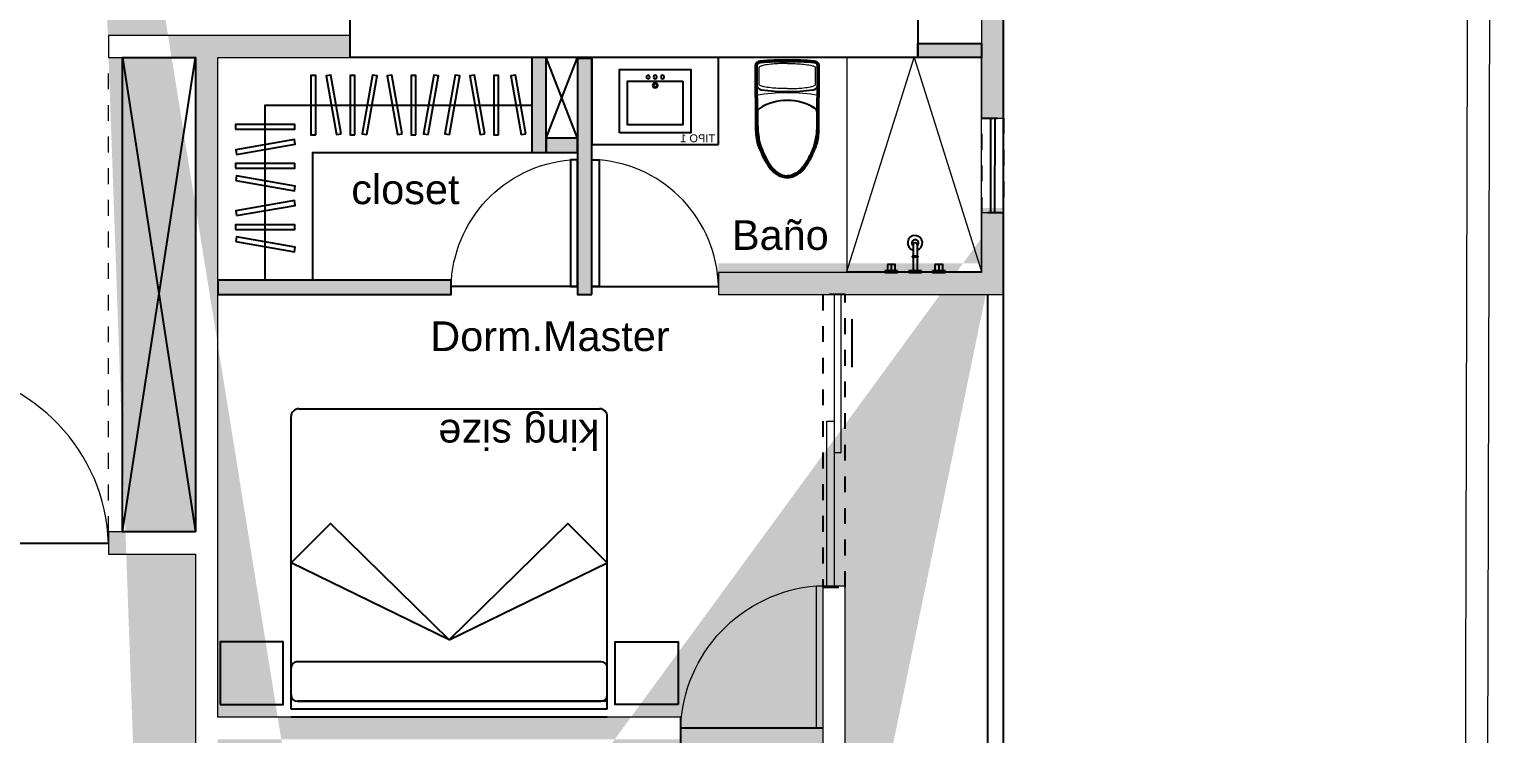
# Model space of a CAD drawing. Header units: metres. Extents: x -598 to 357, y -242 to 574.
# Drawn here: x -248.84 to -239.58, y 301.03 to 305.48 of the extents above; entities that cross this region are included whole.
import ezdxf

# ---------------------------------------------------------------- set-up
doc = ezdxf.new("R2010")
doc.units = ezdxf.units.M
doc.linetypes.add('xref_Nivel PB$0$xref_Nivel PB$0$HIDDEN2', pattern=[0.1875, 0.125, -0.0625])
doc.linetypes.add('xref_Nivel TIPICO$0$HIDDEN2', pattern=[0.1875, 0.125, -0.0625])
for name, color, linetype in [('APTOS_SPZ_MCH_N2 MUNI$0$DUCTOS', 1, 'Continuous'), ('Closet serchas', 9, 'Continuous'), ('T-texto', 8, 'Continuous'), ('xref_Nivel PB$0$B-baranda', 2, 'Continuous'), ('xref_Nivel PB$0$D-dintel mamposteria', 1, 'Continuous'), ('xref_Nivel PB$0$V-vidrio', 1, 'Continuous'), ('xref_Nivel TIPICO$0$A-Artefactos lavamanos', 1, 'Continuous'), ('xref_Nivel TIPICO$0$C-cocinas', 1, 'Continuous'), ('xref_Nivel TIPICO$0$D-dintel mamposteria', 1, 'Continuous'), ('xref_Nivel TIPICO$0$D-ducha mezcladora', 1, 'Continuous'), ('xref_Nivel TIPICO$0$H-hatch mamposteria', 8, 'Continuous'), ('xref_Nivel TIPICO$0$H-hatch tablayeso', 9, 'Continuous'), ('xref_Nivel TIPICO$0$M-muebles', 1, 'Continuous'), ('xref_Nivel TIPICO$0$M-muebles de baño', 1, 'Continuous'), ('xref_Nivel TIPICO$0$M-muro tablayeso', 4, 'Continuous'), ('xref_Nivel TIPICO$0$T-Tipo Txt', 8, 'Continuous'), ('xref_Nivel TIPICO$0$V-ventana', 1, 'Continuous'), ('xref_Nivel TIPICO$0$X-XREF', 7, 'Continuous'), ('ZXREF_GRADAS_Nx$0$GRADAS', 1, 'Continuous')]:
    doc.layers.add(name, color=color, linetype=linetype)
for name, color, linetype, lineweight in [('Muro Mamspoteria', 5, 'Continuous', 9), ('P-SANR-FIXT', 251, 'Continuous', 18), ('xref_Nivel TIPICO$0$D-dintel tablayeso', 8, 'Continuous', 18), ('xref_Nivel TIPICO$0$P-puerta', 1, 'Continuous', 18)]:
    doc.layers.add(name, color=color, linetype=linetype, lineweight=lineweight)
doc.styles.get("Standard").update_dxf_attribs({"font": 'arial.ttf'})
doc.styles.add('xref_Nivel TIPICO$0$Standard', font='arial.ttf')

# ---------------------------------------------------------------- blocks, each defined once
blk = doc.blocks.new('ZXREF_GRADAS_Nx')
at = {"layer": 'ZXREF_GRADAS_Nx$0$GRADAS'}
for p, q in [((54.8825, 57.8037), (57.5823, 57.8037)), ((57.5823, 57.8037), (57.5823, 54.2137)), ((57.5823, 54.2137), (54.8825, 54.2137))]:
    blk.add_line(p, q, dxfattribs=at)
blk = doc.blocks.new('xref_Nivel TIPICO$0$P-90')
at = {"layer": 'Defpoints', "color": 8, "true_color": 0x808080}
blk.add_lwpolyline([(0, 0), (0.9, 0)], dxfattribs=at)
at = {"layer": 'xref_Nivel TIPICO$0$P-puerta'}
for p, q in [((0.0404, 0.9), (0, 0.9)), ((0, 0.9), (0, 0)), ((0.0404, 0), (0.0404, 0.9)), ((0, 0), (0.0404, 0))]:
    blk.add_line(p, q, dxfattribs=at)
at = {"layer": 'xref_Nivel TIPICO$0$P-puerta', "color": 8, "true_color": 0x808080}
blk.add_arc((-0.0344, -0.032), 0.935, 1.95991, 85.40688, dxfattribs=at)
blk = doc.blocks.new('*U234')
at = {"layer": 'xref_Nivel TIPICO$0$H-hatch tablayeso', "transparency": 33554559}
h = blk.add_hatch(color=256, dxfattribs=at)
h.dxf.hatch_style = 1
h.paths.add_polyline_path([(0, 90), (0, 0), (402.1, 0), (402.1, 90)])
at = {"layer": 'xref_Nivel TIPICO$0$M-muro tablayeso'}
blk.add_lwpolyline([(402.1, 0), (0, 0), (0, 90), (402.1, 90), (402.1, 0)], dxfattribs=at)
blk = doc.blocks.new('*U240')
at = {"layer": 'xref_Nivel PB$0$D-dintel mamposteria', "linetype": 'xref_Nivel PB$0$xref_Nivel PB$0$HIDDEN2', "ltscale": 0.5}
blk.add_lwpolyline([(0.138, 0), (0, 0), (0, 0.6), (0.138, 0.6)], close=True, dxfattribs=at)
blk = doc.blocks.new('*U348')
at = {"layer": 'xref_Nivel TIPICO$0$D-dintel mamposteria', "linetype": 'xref_Nivel TIPICO$0$HIDDEN2', "ltscale": 0.5}
blk.add_lwpolyline([(0.14, 0), (0, 0), (0, 1.85), (0.14, 1.85)], close=True, dxfattribs=at)
blk = doc.blocks.new('xref_Nivel TIPICO$0$MU12')
at = {"layer": 'xref_Nivel TIPICO$0$D-ducha mezcladora'}
for p, q in [((-0.19, 0), (-0.19, -0.01)), ((-0.11, 0), (-0.19, 0)), ((-0.11, -0.01), (-0.11, 0)), ((0.04, 0), (-0.04, 0)), ((-0.04, 0), (-0.04, -0.01)), ((0.04, -0.01), (0.04, 0)), ((0.19, 0), (0.11, 0)), ((0.11, 0), (0.11, -0.01)), ((0.19, -0.01), (0.19, 0)), ((-0.19, -0.01), (-0.11, -0.01)), ((-0.15, -0.05), (-0.15, -0.01)), ((-0.04, -0.01), (0.04, -0.01)), ((0.11, -0.01), (0.19, -0.01)), ((0.15, -0.05), (0.15, -0.01))]:
    blk.add_line(p, q, dxfattribs=at)
at = {"layer": 'xref_Nivel TIPICO$0$D-ducha mezcladora', "linetype": 'ByBlock'}
for p, q in [((-0.0125, -0.0972), (-0.0125, -0.01)), ((0.0125, -0.0972), (0.0125, -0.01)), ((-0.0175, -0.0972), (0.0175, -0.0972)), ((-0.0175, -0.1022), (-0.0175, -0.0972)), ((-0.0175, -0.1022), (0.0175, -0.1022)), ((-0.0125, -0.1771), (-0.0125, -0.1022)), ((0.0125, -0.1783), (0.0125, -0.1022)), ((0.0175, -0.1022), (0.0175, -0.0972))]:
    blk.add_line(p, q, dxfattribs=at)
at = {"layer": 'xref_Nivel TIPICO$0$D-ducha mezcladora'}
for points in [[(-0.175, -0.01), (-0.175, -0.05), (-0.125, -0.05)], [(-0.125, -0.05), (-0.125, -0.01)], [(0.125, -0.01), (0.125, -0.05), (0.175, -0.05)], [(0.175, -0.05), (0.175, -0.01)]]:
    blk.add_lwpolyline(points, dxfattribs=at)
for centre, radius, start, end in [((-0.0004, -0.1865), 0.0468, 104.9774, 73.97079), ((-0.0011, -0.1853), 0.0211, 122.55158, 49.73906), ((0.0002, -0.1733), 0.0133, 196.91346, 337.71511)]:
    blk.add_arc(centre, radius, start, end, dxfattribs=at)
blk = doc.blocks.new('xref_Nivel TIPICO$0$P-70')
at = {"layer": 'Defpoints', "color": 8, "true_color": 0x808080}
blk.add_lwpolyline([(0, 0), (-0.7, 0)], dxfattribs=at)
at = {"layer": 'xref_Nivel TIPICO$0$M-muebles de baño'}
blk.add_lwpolyline([(-0.0396, 0), (0, 0), (0, -0.7), (-0.0396, -0.7)], close=True, dxfattribs=at)
at = {"layer": 'xref_Nivel TIPICO$0$P-puerta', "color": 8, "true_color": 0x808080}
blk.add_arc((0.0194, 0.0172), 0.7196, 181.30471, 265.29607, dxfattribs=at)
blk = doc.blocks.new('*U295')
at = {"layer": 'xref_Nivel TIPICO$0$H-hatch tablayeso', "transparency": 33554559}
h = blk.add_hatch(color=256, dxfattribs=at)
h.dxf.hatch_style = 1
h.paths.add_polyline_path([(0, 90), (0, 0), (1475.5, 0), (1475.5, 90)])
at = {"layer": 'xref_Nivel TIPICO$0$M-muro tablayeso'}
blk.add_lwpolyline([(1475.5, 0), (0, 0), (0, 90), (1475.5, 90), (1475.5, 0)], dxfattribs=at)
blk = doc.blocks.new('xref_Nivel TIPICO$0$Tipo 1')
at = {"layer": 'xref_Nivel TIPICO$0$A-Artefactos lavamanos'}
for points in [[(0.475, 0.625), (0.075, 0.625), (0.075, 0.175), (0.475, 0.175)], [(0.15, 0.225), (0.425, 0.225), (0.425, 0.575), (0.15, 0.575)]]:
    blk.add_lwpolyline(points, close=True, dxfattribs=at)
for centre, radius in [((0.1229, 0.4458), 0.0111), ((0.1229, 0.4), 0.0111), ((0.175, 0.4), 0.0161), ((0.175, 0.4), 0.0111), ((0.1229, 0.3542), 0.0111)]:
    blk.add_circle(centre, radius, dxfattribs=at)
at = {"layer": 'xref_Nivel TIPICO$0$M-muebles de baño'}
blk.add_lwpolyline([(0.55, 0), (0, 0), (0, 0.8), (0.55, 0.8)], close=True, dxfattribs=at)
at = {"layer": 'xref_Nivel TIPICO$0$T-Tipo Txt', "insert": (0.4853, 0.0205), "char_height": 0.05, "attachment_point": 1, "rotation": 90, "style": 'xref_Nivel TIPICO$0$Standard'}
blk.add_mtext_dynamic_manual_height_columns('TIPO 1', width=0.248344, gutter_width=0.25, heights=[0], dxfattribs=at)
blk = doc.blocks.new('*U347')
at = {"layer": 'xref_Nivel TIPICO$0$H-hatch tablayeso', "transparency": 33554559}
h = blk.add_hatch(color=256, dxfattribs=at)
h.dxf.hatch_style = 1
h.paths.add_polyline_path([(0, 90), (0, 0), (1492, 0), (1492, 90)])
at = {"layer": 'xref_Nivel TIPICO$0$M-muro tablayeso'}
blk.add_lwpolyline([(1492, 0), (0, 0), (0, 90), (1492, 90), (1492, 0)], dxfattribs=at)
blk = doc.blocks.new('Toilet_Oval_17859 - MO- Inodoro-439146-NIVEL TIPICO 5 - 7  - AMOBLADO')
at = {"layer": 'P-SANR-FIXT', "lineweight": 50}
for p, q in [((-0.196, 0.4633), (-0.194, 0.0621)), ((0.194, 0.0621), (0.196, 0.4633))]:
    blk.add_line(p, q, dxfattribs=at)
at = {"layer": 'P-SANR-FIXT'}
for p, q in [((-0.1786, 0.3447), (-0.1786, 0.4512)), ((0.1786, 0.3447), (0.1786, 0.4512))]:
    blk.add_line(p, q, dxfattribs=at)
at = {"layer": 'P-SANR-FIXT', "lineweight": 25}
for p, q in [((-0.1887, 0.1708), (-0.1884, 0.0926)), ((0.1887, 0.1708), (0.1884, 0.0926))]:
    blk.add_line(p, q, dxfattribs=at)
at = {"layer": 'P-SANR-FIXT', "lineweight": 50}
for centre, radius, start, end in [((-0.1706, 0.4633), 0.0254, 90, 180), ((0, -1.9235), 2.4182, 90, 94.04533), ((0, -1.9235), 2.4182, 85.95467, 90), ((0.1706, 0.4633), 0.0254, 360, 90)]:
    blk.add_arc(centre, radius, start, end, dxfattribs=at)
at = {"layer": 'P-SANR-FIXT', "lineweight": 25}
for centre, radius, start, end in [((-0.1579, 0.3484), 0.0381, 180, 262.10458), ((0, 1.487), 1.1875, 262.10458, 277.89542), ((0.1579, 0.3484), 0.0381, 277.89542, 0), ((-0.1626, 0.1709), 0.0261, 122.44973, 180.22557), ((0, -0.0901), 0.3336, 58.03037, 121.96963), ((0.1626, 0.1709), 0.0261, 359.77443, 57.55027)]:
    blk.add_arc(centre, radius, start, end, dxfattribs=at)
at = {"layer": 'P-SANR-FIXT'}
blk.add_arc((0, -0.8197), 1.112, 79.84792, 100.15208, dxfattribs=at)
for points in [[(0, 0.4774), (-0.0484, 0.4774), (-0.1037, 0.4729), (-0.1428, 0.4681), (-0.1653, 0.461), (-0.1744, 0.4578), (-0.1786, 0.4531), (-0.1786, 0.4512)], [(0, 0.4774), (0.0484, 0.4774), (0.1037, 0.4729), (0.1428, 0.4681), (0.1653, 0.461), (0.1744, 0.4578), (0.1786, 0.4531), (0.1786, 0.4512)], [(0, 0.3185), (-0.0484, 0.3185), (-0.1037, 0.323), (-0.1428, 0.3278), (-0.1653, 0.3349), (-0.1744, 0.3381), (-0.1786, 0.3428), (-0.1786, 0.3447)], [(0, 0.3185), (0.0484, 0.3185), (0.1037, 0.323), (0.1428, 0.3278), (0.1653, 0.3349), (0.1744, 0.3381), (0.1786, 0.3428), (0.1786, 0.3447)]]:
    blk.add_open_spline(points, degree=3, knots=[0, 0, 0, 0, 0.1566407, 0.2861825, 0.3655305, 0.4088071, 0.4283279, 0.4283279, 0.4283279, 0.4283279], dxfattribs=at)
at = {"layer": 'P-SANR-FIXT', "lineweight": 50}
for points, knots in [([(-0.194, 0.0621), (-0.1937, 0.0503), (-0.1924, 0.028), (-0.189, 0.0038), (-0.1855, -0.0137), (-0.1826, -0.0259), (-0.1794, -0.0373), (-0.176, -0.048), (-0.1724, -0.0579), (-0.1688, -0.0672), (-0.165, -0.0758), (-0.1613, -0.084), (-0.1576, -0.0916), (-0.1529, -0.1013), (-0.1473, -0.1124), (-0.141, -0.1244), (-0.133, -0.1391), (-0.1251, -0.152), (-0.117, -0.1643), (-0.1107, -0.1733), (-0.1038, -0.1821), (-0.0962, -0.1908), (-0.0878, -0.1992), (-0.0783, -0.2075), (-0.0677, -0.2156), (-0.0585, -0.2217), (-0.0519, -0.2254), (-0.0482, -0.2275), (-0.0454, -0.2289), (-0.0426, -0.2302), (-0.0399, -0.2315), (-0.0376, -0.2325), (-0.0356, -0.2332), (-0.0335, -0.2339), (-0.0309, -0.2348), (-0.0276, -0.2357), (-0.0241, -0.2366), (-0.0201, -0.2374), (-0.0156, -0.2381), (-0.0092, -0.2391), (-0.0038, -0.2397), (0, -0.24)], [0, 0, 0, 0, 0.041667, 0.083333, 0.104167, 0.125, 0.145833, 0.166667, 0.1875, 0.208333, 0.229167, 0.25, 0.270833, 0.291667, 0.333333, 0.375, 0.416667, 0.5, 0.541667, 0.583333, 0.625, 0.666667, 0.708333, 0.75, 0.791667, 0.833333, 0.854167, 0.864583, 0.875, 0.885417, 0.895833, 0.90625, 0.911458, 0.916667, 0.927083, 0.9375, 0.947917, 0.958333, 0.96875, 0.979167, 1, 1, 1, 1]), ([(0, -0.24), (0.0038, -0.2397), (0.0092, -0.2391), (0.0156, -0.2381), (0.0201, -0.2374), (0.0241, -0.2366), (0.0276, -0.2357), (0.0309, -0.2348), (0.0341, -0.2338), (0.0371, -0.2327), (0.0399, -0.2315), (0.0426, -0.2302), (0.0454, -0.2289), (0.0482, -0.2275), (0.0519, -0.2254), (0.0585, -0.2217), (0.0677, -0.2156), (0.0783, -0.2075), (0.0878, -0.1992), (0.0962, -0.1908), (0.1038, -0.1821), (0.1107, -0.1733), (0.117, -0.1643), (0.1251, -0.152), (0.133, -0.1391), (0.141, -0.1244), (0.1473, -0.1124), (0.1529, -0.1013), (0.1576, -0.0916), (0.1613, -0.084), (0.165, -0.0758), (0.1688, -0.0672), (0.1724, -0.0579), (0.176, -0.048), (0.1794, -0.0373), (0.1826, -0.0259), (0.1855, -0.0137), (0.189, 0.0038), (0.1924, 0.028), (0.1937, 0.0503), (0.194, 0.0621)], [0, 0, 0, 0, 0.020833, 0.03125, 0.041667, 0.052083, 0.0625, 0.072917, 0.083333, 0.09375, 0.104167, 0.114583, 0.125, 0.135417, 0.145833, 0.166667, 0.208333, 0.25, 0.291667, 0.333333, 0.375, 0.416667, 0.458333, 0.5, 0.583333, 0.625, 0.666667, 0.708333, 0.729167, 0.75, 0.770833, 0.791667, 0.8125, 0.833333, 0.854167, 0.875, 0.895833, 0.916667, 0.958333, 1, 1, 1, 1])]:
    blk.add_open_spline(points, degree=3, knots=knots, dxfattribs=at)
at = {"layer": 'P-SANR-FIXT', "lineweight": 25}
for points in [[(-0.1884, 0.0926), (-0.1844, 0.0317), (-0.1781, -0.0197), (-0.1546, -0.0809), (-0.1328, -0.1236), (-0.1143, -0.1557), (-0.0938, -0.1851), (-0.066, -0.2094), (-0.0504, -0.2203), (-0.0177, -0.234), (0, -0.2337)], [(0.1884, 0.0926), (0.1844, 0.0317), (0.1781, -0.0197), (0.1546, -0.0809), (0.1328, -0.1236), (0.1143, -0.1557), (0.0938, -0.1851), (0.066, -0.2094), (0.0504, -0.2203), (0.0177, -0.234), (0, -0.2337)]]:
    blk.add_open_spline(points, degree=3, knots=[0, 0, 0, 0, 0.19509, 0.375915, 0.540569, 0.672678, 0.792703, 0.893059, 0.993012, 1.071971, 1.071971, 1.071971, 1.071971], dxfattribs=at)
blk = doc.blocks.new('*U346')
at = {"layer": 'xref_Nivel TIPICO$0$H-hatch tablayeso', "transparency": 33554559}
h = blk.add_hatch(color=256, dxfattribs=at)
h.dxf.hatch_style = 1
h.paths.add_polyline_path([(0, 90), (0, 0), (600.1, 0), (600.1, 90)])
at = {"layer": 'xref_Nivel TIPICO$0$M-muro tablayeso'}
blk.add_lwpolyline([(600.1, 0), (0, 0), (0, 90), (600.1, 90), (600.1, 0)], dxfattribs=at)
blk = doc.blocks.new('*U344')
at = {"layer": 'xref_Nivel TIPICO$0$H-hatch tablayeso', "transparency": 33554559}
h = blk.add_hatch(color=256, dxfattribs=at)
h.dxf.hatch_style = 1
h.paths.add_polyline_path([(200, 0), (200, 90), (0, 90), (0, 0)])
at = {"layer": 'xref_Nivel TIPICO$0$M-muro tablayeso'}
blk.add_lwpolyline([(200, 0), (0, 0), (0, 90), (200, 90), (200, 0)], dxfattribs=at)
blk = doc.blocks.new('xref_Nivel TIPICO$0$M_Mesa-Mesita de noche - 0457 x 0457 x 0610mm-696926-Piso 02')
at = {"layer": 'xref_Nivel TIPICO$0$M-muebles'}
blk.add_lwpolyline([(0.0337, 0.427), (0.4307, 0.427), (0.4307, 0.03), (0.0337, 0.03)], close=True, dxfattribs=at)
blk = doc.blocks.new('CAMA KING')
at = {"layer": 'Defpoints', "color": 9, "linetype": 'Continuous'}
blk.add_line((-229.9739, 282.1565), (-227.9739, 282.1565), dxfattribs=at)
at = {"layer": 'xref_Nivel TIPICO$0$M-muebles', "linetype": 'Continuous'}
for p, q in [((-229.9739, 282.1065), (-229.9739, 280.2565)), ((-229.9739, 282.1065), (-227.9739, 282.1065)), ((-229.9739, 282.0565), (-228.0139, 282.0565)), ((-227.9739, 282.1065), (-227.9739, 280.2565)), ((-229.9339, 281.8065), (-228.0139, 281.8065)), ((-228.0239, 280.2065), (-229.9239, 280.2065))]:
    blk.add_line(p, q, dxfattribs=at)
at = {"layer": 'xref_Nivel TIPICO$0$M-muebles'}
for p, q in [((-228.0139, 282.0565), (-229.9339, 282.0565)), ((-229.9739, 282.0165), (-229.9739, 281.8465)), ((-227.9739, 282.0165), (-227.9739, 281.8465))]:
    blk.add_line(p, q, dxfattribs=at)
at = {"layer": 'xref_Nivel TIPICO$0$M-muebles', "linetype": 'Continuous'}
for points in [[(-228.9739, 281.6678), (-229.9739, 281.1815), (-229.7235, 280.9312), (-228.9739, 281.6678)], [(-228.9739, 281.6678), (-227.9739, 281.1815), (-228.2242, 280.9312), (-228.9739, 281.6678)]]:
    blk.add_lwpolyline(points, dxfattribs=at)
at = {"layer": 'xref_Nivel TIPICO$0$M-muebles'}
for centre, start, end in [((-229.9339, 282.0165), 90, 180), ((-228.0139, 282.0165), 0, 90), ((-229.9339, 281.8465), 180, 270), ((-228.0139, 281.8465), 270, 0)]:
    blk.add_arc(centre, 0.04, start, end, dxfattribs=at)
at = {"layer": 'xref_Nivel TIPICO$0$M-muebles', "linetype": 'Continuous'}
for centre, start, end in [((-229.9239, 280.2565), 180, 270), ((-228.0239, 280.2565), 270, 0)]:
    blk.add_arc(centre, 0.05, start, end, dxfattribs=at)
at = {"layer": 'T-texto', "insert": (-229.9241, 280.4638), "char_height": 0.1875, "attachment_point": 1}
blk.add_mtext_dynamic_manual_height_columns('king size', width=2.527624, gutter_width=0.9375, heights=[0], dxfattribs=at)
blk = doc.blocks.new('*U398')
at = {"layer": 'xref_Nivel TIPICO$0$D-dintel tablayeso', "linetype": 'xref_Nivel TIPICO$0$HIDDEN2', "ltscale": 0.2}
blk.add_lwpolyline([(0.09, 0), (0, 0), (0, 3), (0.09, 3)], close=True, dxfattribs=at)

msp = doc.modelspace()

# ---------------------------------------------------------------- hatches: boundary and pattern name
at = {"layer": 'xref_Nivel TIPICO$0$H-hatch mamposteria', "transparency": 33554585}
h = msp.add_hatch(color=256, dxfattribs=at)
h.dxf.hatch_style = 1
h.paths.add_polyline_path([(-243.8209, 300.2734), (-243.6809, 300.2734), (-243.6809, 301.9595), (-243.8209, 301.9595)], flags=17)
h.paths.add_polyline_path([(-242.6778, 304.9192), (-242.6788, 307.7945), (-242.8188, 307.7945), (-242.8178, 304.9192)])
h.paths.add_polyline_path([(-243.7788, 291.8835), (-243.7788, 291.6835), (-244.0782, 291.6827), (-244.0782, 291.713), (-244.0982, 291.7139), (-244.0603, 291.8827)], flags=17)
h.paths.add_polyline_path([(-251.5387, 299.3945), (-251.5387, 299.5345), (-256.5387, 299.5345), (-256.5387, 299.3945)], flags=17)
h.paths.add_polyline_path([(-250.6387, 299.5345), (-250.6387, 299.3945), (-249.5787, 299.3945), (-249.5787, 295.7822), (-249.4387, 295.7822), (-249.4387, 300.2945), (-249.5787, 300.2945), (-249.5787, 299.5345)], flags=17)
h.paths.add_polyline_path([(-257.2787, 303.2953), (-257.1387, 303.2953), (-257.1387, 302.6101), (-257.2787, 302.6101)])
h.paths.add_polyline_path([(-257.1387, 303.8953), (-257.2787, 303.8953), (-257.2787, 308.8345), (-256.5387, 308.8345), (-256.5387, 308.6945), (-257.1387, 308.6945)])
h.paths.add_polyline_path([(-248.4448, 308.3045), (-248.4448, 308.4445), (-243.8788, 308.4445), (-243.8788, 308.3045)], flags=17)
h.paths.add_polyline_path([(-254.1337, 308.6945), (-254.1337, 308.8345), (-253.6587, 308.8345), (-253.6587, 308.6945)])
h.paths.add_polyline_path([(-257.2787, 300.2945), (-257.1387, 300.2945), (-257.1387, 299.3945), (-257.2787, 299.3945)])
h.paths.add_polyline_path([(-257.1387, 285.3959), (-257.2787, 285.3959), (-257.2787, 286.9289), (-256.0637, 286.9289), (-256.0637, 286.7889), (-257.1387, 286.7889)])
h.paths.add_polyline_path([(-257.1387, 280.3422), (-257.2787, 280.3422), (-257.2787, 282.4959), (-257.1387, 282.4959)])
h.paths.add_polyline_path([(-251.5387, 279.1284), (-251.6787, 279.1284), (-251.6787, 278.0199), (-253.0387, 278.0199), (-253.0387, 277.8799), (-251.6787, 277.8799), (-251.6787, 276.4718), (-251.1587, 276.4718), (-251.1587, 276.6118), (-251.5387, 276.6118)])
h.paths.add_polyline_path([(-247.1472, 288.8545), (-247.1472, 288.7145), (-249.4387, 288.7145), (-249.4387, 276.4718), (-249.9587, 276.4718), (-249.9587, 276.6118), (-249.5787, 276.6118), (-249.5787, 288.8545)])
h.paths.add_polyline_path([(-256.5387, 278.0199), (-256.5387, 277.8799), (-257.2787, 277.8799), (-257.2787, 279.3422), (-257.1387, 279.3422), (-257.1387, 278.0199)])
h.paths.add_polyline_path([(-257.2787, 284.3959), (-257.2777, 283.4959), (-257.1377, 283.4959), (-257.1387, 284.3959)])
h.paths.add_polyline_path([(-257.1387, 293.8359), (-257.2787, 293.8359), (-257.2787, 292.6835), (-257.1387, 292.6835)], flags=17)
h.paths.add_polyline_path([(-257.2787, 296.3689), (-255.745, 296.3689), (-255.745, 296.2289), (-257.1387, 296.2289), (-257.1377, 294.8359), (-257.2777, 294.8359)])
edge = h.paths.add_edge_path()
edge.add_line((-242.6783, 304.3505), (-242.8188, 304.3505))
edge.add_line((-242.8188, 304.3505), (-242.8188, 303.9995))
edge.add_line((-242.8188, 303.9995), (-244.4817, 303.9995))
edge.add_line((-244.4817, 303.9995), (-244.4817, 303.8595))
edge.add_line((-244.4817, 303.8595), (-242.6788, 303.8595))
edge.add_line((-242.6788, 303.8595), (-242.6788, 304.3505))
edge.add_line((-257.2777, 284.3959), (-257.1377, 284.3959))
edge.add_line((-242.6788, 290.9835), (-242.6788, 289.234))
edge.add_line((-242.6788, 289.234), (-245.489, 289.234))
edge.add_line((-247.6472, 289.8545), (-247.7872, 289.8545))
edge.add_line((-248.4448, 308.3065), (-248.4448, 308.4465))
edge.add_line((-243.4387, 277.32), (-243.4387, 277.46))
edge.add_line((-242.8191, 280.6731), (-242.6811, 280.6731))
edge.add_line((-242.8191, 281.2731), (-242.6815, 281.2731))
edge.add_line((-244.8918, 293.734), (-245.489, 293.734))
edge.add_line((-245.489, 293.734), (-245.489, 296.094))
edge.add_line((-245.489, 296.094), (-247.7872, 296.094))
edge.add_line((-247.7872, 296.094), (-247.7872, 296.334))
edge.add_line((-245.0642, 291.6835), (-245.0642, 291.7139))
edge.add_line((-245.0642, 291.7139), (-245.0462, 291.7139))
edge.add_line((-245.0462, 291.7139), (-245.0823, 291.8835))
edge.add_line((-243.8128, 293.934), (-242.8864, 293.934))
edge.add_line((-242.8864, 293.934), (-242.8864, 296.034))
edge.add_line((-242.8864, 296.034), (-245.289, 296.034))
edge.add_line((-245.289, 296.034), (-245.289, 293.934))
edge.add_line((-245.289, 293.934), (-244.8737, 293.934))
edge.add_line((-247.7872, 296.334), (-247.6472, 296.334))
edge.add_line((-247.6472, 296.334), (-247.6472, 296.234))
edge.add_line((-247.6472, 296.234), (-242.6788, 296.234))
edge.add_line((-242.6788, 296.234), (-242.6788, 293.734))
edge.add_line((-242.6788, 293.734), (-243.795, 293.734))
edge.add_line((-243.4387, 277.32), (-243.4387, 277.46))
edge.add_line((-243.4387, 277.46), (-242.8191, 277.46))
edge.add_line((-242.8191, 277.46), (-242.8191, 280.6731))
edge.add_line((-242.6811, 280.6731), (-242.6791, 277.32))
edge.add_line((-242.682, 281.2731), (-242.682, 282.1439))
edge.add_line((-242.682, 282.1439), (-242.8191, 282.1439))
edge.add_line((-242.6791, 277.32), (-243.4387, 277.32))
edge.add_line((-242.8191, 282.1439), (-242.8191, 281.2731))
edge.add_line((-242.6864, 290.9835), (-242.8864, 290.9835))
edge.add_line((-247.6472, 289.8545), (-247.6472, 291.1267))
edge.add_line((-247.6472, 291.1267), (-245.489, 291.1267))
edge.add_line((-245.489, 291.1267), (-245.489, 289.234))
edge.add_line((-245.489, 291.2667), (-247.7872, 291.2667))
edge.add_line((-247.7872, 291.2667), (-247.7872, 289.8545))
edge.add_line((-245.0823, 291.8835), (-245.489, 291.8835))
edge.add_line((-245.489, 291.8835), (-245.489, 291.2667))
edge.add_line((-245.289, 291.6835), (-245.0642, 291.6835))
edge.add_line((-242.8864, 290.9835), (-242.8864, 289.434))
edge.add_line((-242.8864, 289.434), (-245.289, 289.434))
edge.add_line((-245.289, 289.434), (-245.289, 291.6835))
h.paths.add_polyline_path([(-252.5387, 308.6945), (-252.5387, 308.8345), (-253.0587, 308.8345), (-253.0587, 308.6945)])
h.paths.add_polyline_path([(-251.5387, 308.8345), (-251.5387, 308.6945), (-249.5787, 308.6945), (-249.5787, 301.2945), (-249.4387, 301.2945), (-249.4387, 308.3045), (-249.0448, 308.3045), (-249.0448, 308.4445), (-249.4387, 308.4445), (-249.4387, 308.8345)])
h.paths.add_polyline_path([(-257.2775, 290.9835), (-257.1376, 290.9835), (-257.1364, 291.8835), (-257.2764, 291.8835)], flags=17)
h.paths.add_polyline_path([(-257.2785, 290.0945), (-249.5787, 290.0945), (-249.5787, 294.7822), (-249.4387, 294.7822), (-249.4387, 289.8545), (-249.5787, 289.8545), (-249.5787, 289.9545), (-257.2787, 289.9545)])
h.paths.add_polyline_path([(-249.4404, 282.4704), (-249.4387, 282.3304), (-242.6825, 282.3304), (-242.6825, 282.9439), (-242.6825, 282.9439), (-242.6834, 284.3959), (-242.8191, 284.3959), (-242.8208, 282.4704)], flags=16)
h.paths.add_polyline_path([(-247.7872, 302.3005), (-248.3387, 302.3026), (-248.3387, 302.1626), (-247.7872, 302.1605), (-247.7872, 297.334), (-247.6472, 297.334), (-247.6472, 300.9909), (-244.7209, 300.9909), (-244.7209, 301.1309), (-247.6472, 301.1309), (-247.6472, 305.3015), (-246.8109, 305.3015), (-246.8109, 305.4415), (-248.3387, 305.4415), (-248.3387, 305.3015), (-247.7872, 305.3015)], flags=17)
h = msp.add_hatch(color=256, dxfattribs=at)
h.dxf.hatch_style = 1
h.paths.add_polyline_path([(-242.6783, 304.3192), (-242.8188, 304.3192), (-242.8188, 303.9432), (-244.4817, 303.9432), (-244.4817, 303.8032), (-242.6788, 303.8032)])

# ---------------------------------------------------------------- linework, layer by layer
at = {"layer": 'APTOS_SPZ_MCH_N2 MUNI$0$DUCTOS'}
for points in [[(-249.4387, 282.3303), (-242.6791, 282.3304), (-242.681, 283.7395), (-242.1853, 283.7398), (-242.1834, 289.4277), (-242.6788, 289.4277), (-242.6788, 291.8773), (-243.0788, 291.8773), (-243.0788, 293.7277), (-242.6788, 293.7277), (-242.6788, 308.6882), (-243.8788, 308.6882), (-243.8788, 308.4382), (-249.4387, 308.4382), (-249.4387, 308.8282), (-257.2787, 308.8282), (-257.2787, 276.4656), (-249.4387, 276.4656), (-249.4387, 282.3304)], [(-248.2487, 302.3015), (-247.7872, 305.3015)], [(-248.2487, 305.3015), (-247.7872, 302.3015)], [(-245.5717, 304.7915), (-245.3717, 305.3015)], [(-245.3717, 304.7915), (-245.5717, 305.3015)]]:
    msp.add_lwpolyline(points, dxfattribs=at)
msp.add_lwpolyline([(-247.7872, 302.3015), (-248.2487, 302.3015), (-248.2487, 305.3015), (-247.7872, 305.3015)], close=True, dxfattribs=at)
at = {"layer": 'Closet serchas', "color": 253, "flags": 128}
for points in [[(-247.0278, 304.8139), (-247.0278, 305.1891), (-247.0578, 305.1891), (-247.0578, 304.8139)], [(-246.8678, 304.8203), (-246.9332, 305.1909), (-246.9627, 305.1857), (-246.8974, 304.8151)], [(-246.7809, 304.8139), (-246.7809, 305.1891), (-246.8109, 305.1891), (-246.8109, 304.8139)], [(-246.7037, 304.8151), (-246.6384, 305.1857), (-246.6679, 305.1909), (-246.7333, 304.8203)], [(-246.4814, 304.8203), (-246.5468, 305.1909), (-246.5763, 305.1857), (-246.511, 304.8151)], [(-246.3945, 304.8139), (-246.3945, 305.1891), (-246.4245, 305.1891), (-246.4245, 304.8139)], [(-246.3173, 304.8151), (-246.252, 305.1857), (-246.2815, 305.1909), (-246.3468, 304.8203)], [(-246.1815, 304.8151), (-246.1161, 305.1857), (-246.1457, 305.1909), (-246.211, 304.8203)], [(-245.9592, 304.8203), (-246.0245, 305.1909), (-246.0541, 305.1857), (-245.9887, 304.8151)], [(-245.8722, 304.8139), (-245.8722, 305.1891), (-245.9022, 305.1891), (-245.9022, 304.8139)], [(-245.6995, 304.8203), (-245.7649, 305.1909), (-245.7944, 305.1857), (-245.7291, 304.8151)], [(-247.5347, 304.8483), (-247.1595, 304.8483), (-247.1595, 304.8783), (-247.5347, 304.8783)], [(-247.5284, 304.6883), (-247.1578, 304.7536), (-247.163, 304.7832), (-247.5336, 304.7178)], [(-247.5347, 304.6014), (-247.1595, 304.6014), (-247.1595, 304.6314), (-247.5347, 304.6314)], [(-247.5336, 304.5242), (-247.163, 304.4588), (-247.1578, 304.4884), (-247.5284, 304.5537)], [(-247.5284, 304.3019), (-247.1578, 304.3672), (-247.163, 304.3968), (-247.5336, 304.3314)], [(-247.5347, 304.2149), (-247.1595, 304.2149), (-247.1595, 304.2449), (-247.5347, 304.2449)], [(-247.5336, 304.1378), (-247.163, 304.0724), (-247.1578, 304.102), (-247.5284, 304.1673)]]:
    msp.add_lwpolyline(points, close=True, dxfattribs=at)
at = {"layer": 'Closet serchas', "color": 253}
for points in [[(-247.3471, 303.8995), (-247.3471, 305.0015), (-245.6617, 305.0015)], [(-247.0471, 303.8995), (-247.0471, 304.7015), (-245.6617, 304.7015)]]:
    msp.add_lwpolyline(points, dxfattribs=at)
at = {"layer": 'Muro Mamspoteria', "lineweight": 0}
for p, q in [((-246.8109, 305.4415), (-248.3387, 305.4415)), ((-248.3387, 305.4415), (-248.3387, 305.3015)), ((-246.8109, 305.3015), (-246.8109, 305.4415)), ((-248.3387, 305.3015), (-247.7872, 305.3015)), ((-247.7872, 305.3015), (-247.7872, 302.3015)), ((-247.6472, 301.1309), (-247.6472, 305.3015)), ((-247.6472, 305.3015), (-246.8109, 305.3015)), ((-242.6788, 303.8032), (-242.6788, 293.734)), ((-247.7872, 302.1615), (-247.7872, 297.334)), ((-244.7209, 301.1309), (-247.6472, 301.1309))]:
    msp.add_line(p, q, dxfattribs=at)
for points in [[(-239.6882, 273.7126), (-239.5792, 315.2431), (-246.7404, 315.2017), (-249.427, 315.2093), (-249.6598, 315.2283), (-250.0107, 315.2359), (-254.7573, 315.2404), (-257.5183, 315.2493), (-259.5739, 315.2431), (-259.6486, 273.7212), (-239.6882, 273.7126)], [(-242.6783, 304.3192), (-242.8188, 304.3192), (-242.8188, 303.9432), (-244.4817, 303.9432), (-244.4817, 303.8032), (-242.6788, 303.8032), (-242.6783, 304.3192)]]:
    msp.add_lwpolyline(points, dxfattribs=at)
msp.add_lwpolyline([(-239.8279, 273.8527), (-239.7196, 315.1023), (-246.7402, 315.0617), (-249.4329, 315.0694), (-249.667, 315.0884), (-250.0123, 315.0959), (-254.7576, 315.1004), (-257.5183, 315.1093), (-259.4341, 315.1036), (-259.5084, 273.8612)], close=True, dxfattribs=at)
at = {"layer": 'Muro Mamspoteria'}
for points in [[(-242.8188, 307.7945), (-242.8178, 304.9192), (-242.6778, 304.9192), (-242.6788, 307.7945)], [(-247.7872, 302.3015), (-248.3387, 302.3015), (-248.3387, 302.1615), (-247.7872, 302.1615)], [(-243.6809, 300.2734), (-243.6809, 301.9595), (-243.8209, 301.9595), (-243.8209, 300.2734)]]:
    msp.add_lwpolyline(points, dxfattribs=at)
at = {"layer": 'P-SANR-FIXT'}
msp.add_lwpolyline([(-243.6688, 303.9495), (-242.8188, 303.9495), (-242.8188, 305.3016), (-243.6688, 305.3016)], close=True, dxfattribs=at)
msp.add_lwpolyline([(-243.6688, 303.9495), (-243.2438, 305.3016), (-242.8188, 303.9495)], dxfattribs=at)
at = {"layer": 'xref_Nivel PB$0$B-baranda'}
msp.add_lwpolyline([(-242.7788, 300.2734), (-242.7788, 303.8032)], dxfattribs=at)
at = {"layer": 'xref_Nivel PB$0$V-vidrio'}
msp.add_lwpolyline([(-242.7346, 304.9192), (-242.7354, 304.3192), (-242.7592, 304.3192), (-242.7585, 304.9192)], dxfattribs=at)
at = {"layer": 'xref_Nivel TIPICO$0$C-cocinas'}
msp.add_lwpolyline([(-244.7209, 301.1309), (-244.7209, 300.3909), (-247.0472, 300.3909), (-247.0472, 299.716), (-247.6472, 299.716)], dxfattribs=at)
at = {"layer": 'xref_Nivel TIPICO$0$P-puerta'}
for points in [[(-243.7501, 303.8032), (-243.7501, 301.9532), (-243.7951, 301.9532), (-243.7951, 303.0032), (-243.7501, 303.0032)], [(-243.7501, 302.8032), (-243.7051, 302.8032), (-243.7051, 303.8032), (-243.7501, 303.8032)]]:
    msp.add_lwpolyline(points, dxfattribs=at)
at = {"layer": 'xref_Nivel TIPICO$0$V-ventana'}
msp.add_lwpolyline([(-243.6358, 303.3442), (-243.6358, 303.6483)], dxfattribs=at)

# ---------------------------------------------------------------- block references
at = {"layer": 'Muro Mamspoteria', "lineweight": 0, "xscale": -1}
msp.add_blockref('*U348', (-243.6809, 301.9532), dxfattribs=at)
at = {"layer": 'Muro Mamspoteria', "rotation": 180}
msp.add_blockref('CAMA KING', (-475.1579, 583.2874), dxfattribs=at)
at = {"layer": 'P-SANR-FIXT'}
msp.add_blockref('Toilet_Oval_17859 - MO- Inodoro-439146-NIVEL TIPICO 5 - 7  - AMOBLADO', (-244.0461, 304.7868), dxfattribs=at)
at = {"layer": 'xref_Nivel PB$0$D-dintel mamposteria', "rotation": 180}
msp.add_blockref('*U240', (-242.6788, 304.9192), dxfattribs=at)
at = {"layer": 'xref_Nivel TIPICO$0$D-dintel tablayeso'}
msp.add_blockref('*U398', (-248.3387, 302.3015), dxfattribs=at)
at = {"layer": 'xref_Nivel TIPICO$0$D-ducha mezcladora', "rotation": 180}
msp.add_blockref('xref_Nivel TIPICO$0$MU12', (-243.2383, 303.9432), dxfattribs=at)
at = {"layer": 'xref_Nivel TIPICO$0$M-muebles', "xscale": -1, "rotation": 180}
msp.add_blockref('xref_Nivel TIPICO$0$M_Mesa-Mesita de noche - 0457 x 0457 x 0610mm-696926-Piso 02', (-247.6648, 301.6379), dxfattribs=at)
at = {"layer": 'xref_Nivel TIPICO$0$M-muebles', "rotation": 180}
msp.add_blockref('xref_Nivel TIPICO$0$M_Mesa-Mesita de noche - 0457 x 0457 x 0610mm-696926-Piso 02', (-244.7033, 301.6379), dxfattribs=at)
at = {"layer": 'xref_Nivel TIPICO$0$M-muebles de baño', "xscale": -1, "rotation": 90}
msp.add_blockref('xref_Nivel TIPICO$0$Tipo 1', (-244.4813, 305.3015), dxfattribs=at)
at = {"layer": 'xref_Nivel TIPICO$0$M-muro tablayeso', "yscale": 0.001, "zscale": 0.001}
for name, p, xscale, rotation in [('*U234', (-242.8188, 305.3915), 0.001, 180), ('*U346', (-245.5717, 305.3016), -0.001, 90), ('*U347', (-245.2817, 305.2952), -0.001, 90), ('*U344', (-245.5717, 304.7915), -0.001, 180), ('*U295', (-247.6472, 303.8932), -0.001, 180)]:
    msp.add_blockref(name, p, dxfattribs=dict(at, xscale=xscale, rotation=rotation))
at = {"layer": 'xref_Nivel TIPICO$0$P-puerta', "yscale": 1.142857142856313, "zscale": 1.142857142856313, "rotation": 180}
for p, xscale in [((-245.3717, 303.8545), -1.142857142856313), ((-245.2817, 303.8545), 1.142857142856313)]:
    msp.add_blockref('xref_Nivel TIPICO$0$P-70', p, dxfattribs=dict(at, xscale=xscale))
at = {"layer": 'xref_Nivel TIPICO$0$P-puerta', "xscale": 1.222222222222208, "yscale": 1.222222222222208, "zscale": 1.222222222222208}
msp.add_blockref('xref_Nivel TIPICO$0$P-90', (-249.4387, 302.2315), dxfattribs=at)
at = {"layer": 'xref_Nivel TIPICO$0$P-puerta', "xscale": -1, "rotation": 359.9999999999992}
msp.add_blockref('xref_Nivel TIPICO$0$P-90', (-243.8209, 301.0609), dxfattribs=at)
at = {"layer": 'xref_Nivel TIPICO$0$X-XREF', "rotation": 269.9999999999999}
msp.add_blockref('ZXREF_GRADAS_Nx', (-301.0246, 362.8838), dxfattribs=at)

# ---------------------------------------------------------------- texts
at = {"layer": 'T-texto', "char_height": 0.1875}
for s, insert, attachment_point in [('closet', (-246.8029, 304.5622), 1), ('Baño', (-244.3956, 304.0828), 7), ('Dorm.Master', (-246.3033, 303.6332), 1)]:
    msp.add_mtext_dynamic_manual_height_columns(s, width=0.126065, gutter_width=0.9375, heights=[0], dxfattribs=dict(at, insert=insert, attachment_point=attachment_point))

doc.saveas('drawing.dxf')
